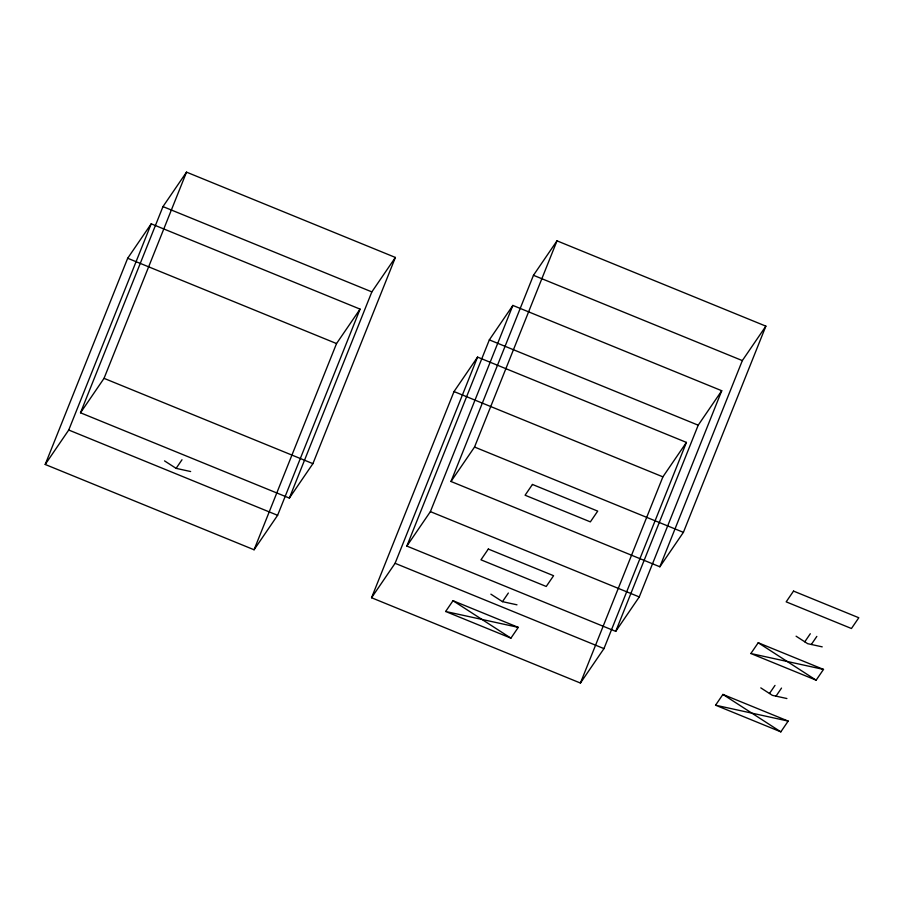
<?xml version="1.0" encoding="UTF-8"?>
<svg xmlns="http://www.w3.org/2000/svg" width="904" height="904" viewBox="0 0 904 904"><rect width="100%" height="100%" fill="white"/><g stroke="black" fill="none" stroke-linecap="round" stroke-linejoin="round"><path stroke-width="1.36" d="M45.2 464.464L127.679 258.262L151.217 223.819L360.074 309.123L277.607 515.314L254.069 549.768L45.2 464.464L68.738 430.021L151.217 223.819M80.501 412.789L162.98 206.598L186.518 172.144L395.387 257.448L312.908 463.65L289.37 498.093L80.501 412.789L104.039 378.347L186.518 172.144M254.069 549.768L336.537 343.565L360.074 309.123M289.37 498.093L371.849 291.89L395.387 257.448M371.555 597.747L454.023 391.556L477.561 357.103L686.43 442.406L603.962 648.609L580.424 683.051L371.555 597.747L395.093 563.305L477.561 357.103M406.856 546.072L489.335 339.881L512.873 305.428L721.742 390.731L639.264 596.934L615.726 631.376L406.856 546.072L430.394 511.63L512.873 305.428M450.994 481.482L533.462 275.291L557 240.837L765.869 326.141L683.401 532.343L659.864 566.785L450.994 481.482L474.532 447.039L557 240.837M580.424 683.051L662.892 476.849L686.43 442.406M615.726 631.376L698.204 425.185L721.742 390.731M659.864 566.785L742.331 360.594L765.869 326.141M164.528 460.882L176.11 468.362L181.998 459.752M445.649 611.488L453.006 600.719L518.274 627.376L510.918 638.145L445.649 611.488L518.274 627.376M490.883 594.165L502.466 601.646L508.353 593.035M715.561 705.199L722.917 694.43L788.186 721.087L780.83 731.856L715.561 705.199L788.186 721.087M750.862 653.524L758.219 642.755L823.499 669.412L816.142 680.181L750.862 653.524L823.499 669.412M769.485 693.481L774.999 685.413M804.786 641.806L810.3 633.738M776.005 696.148L781.519 688.08M811.317 644.473L816.832 636.405M176.11 468.362L190.642 471.538M822.211 646.857L807.679 643.682L796.096 636.201M502.466 601.646L516.986 604.821M786.898 698.532L772.378 695.357L760.795 687.876M533.462 275.291L742.331 360.594M162.98 206.598L371.849 291.89M489.335 339.881L698.204 425.185M127.679 258.262L336.537 343.565M454.023 391.556L662.892 476.849M474.532 447.039L683.401 532.343M104.039 378.347L312.908 463.65M430.394 511.63L639.264 596.934M68.738 430.021L277.607 515.314M395.093 563.305L603.962 648.609M758.219 642.755L816.142 680.181M722.917 694.43L780.83 731.856M453.006 600.719L510.918 638.145M488.318 549.056L480.962 559.813L546.231 586.47L553.587 575.712L488.318 549.056M532.445 484.454L525.088 495.222L590.357 521.879L597.713 511.11L532.445 484.454M793.531 591.092L786.175 601.849L851.444 628.506L858.8 617.748L793.531 591.092"/></g></svg>
